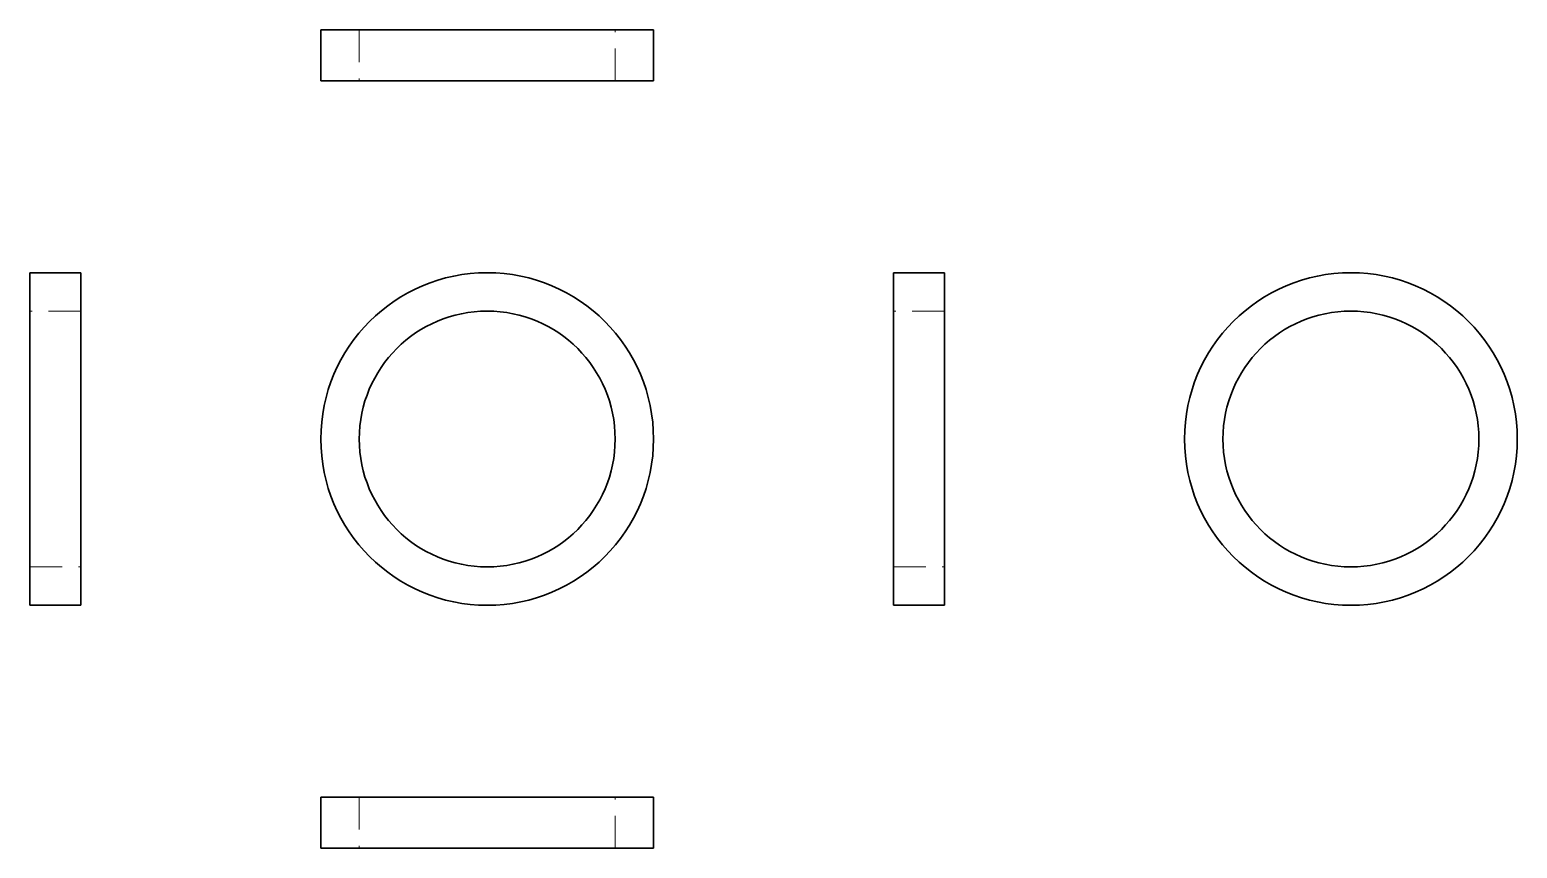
# Model space of a CAD drawing. Header units: millimetres. Extents: x 7.4 to 65.6, y 6.5 to 38.5.
import ezdxf

# ---------------------------------------------------------------- set-up
doc = ezdxf.new("R2010")
doc.units = ezdxf.units.MM
doc.linetypes.add('HIDDEN', pattern=[1.905, 1.27, -0.635])

msp = doc.modelspace()

# ---------------------------------------------------------------- linework, layer by layer
at = {"color": 7, "linetype": 'Continuous', "lineweight": 35}
for p, q in [((18.8125, 38.5), (18.8125, 36.5)), ((31.8125, 38.5), (18.8125, 38.5)), ((31.8125, 36.5), (31.8125, 38.5)), ((31.8125, 36.5), (18.8125, 36.5)), ((9.4375, 29), (7.4375, 29)), ((7.4375, 29), (7.4375, 16)), ((9.4375, 29), (9.4375, 16)), ((43.1875, 29), (41.1875, 29)), ((41.1875, 22.5), (41.1875, 29)), ((43.1875, 22.5), (43.1875, 29)), ((41.1875, 16), (41.1875, 22.5)), ((43.1875, 16), (43.1875, 22.5)), ((7.4375, 16), (9.4375, 16)), ((41.1875, 16), (43.1875, 16)), ((18.8125, 8.5), (18.8125, 6.5)), ((18.8125, 8.5), (31.8125, 8.5)), ((31.8125, 6.5), (31.8125, 8.5)), ((18.8125, 6.5), (31.8125, 6.5))]:
    msp.add_line(p, q, dxfattribs=at)
at = {"color": 7, "linetype": 'HIDDEN', "lineweight": 18}
for p, q in [((20.3125, 38.5), (20.3125, 36.5)), ((30.3125, 36.5), (30.3125, 38.5)), ((9.4375, 27.5), (7.4375, 27.5)), ((43.1875, 27.5), (41.1875, 27.5)), ((7.4375, 17.5), (9.4375, 17.5)), ((41.1875, 17.5), (43.1875, 17.5)), ((20.3125, 8.5), (20.3125, 6.5)), ((30.3125, 6.5), (30.3125, 8.5))]:
    msp.add_line(p, q, dxfattribs=at)
at = {"color": 7, "linetype": 'Continuous', "lineweight": 35}
for centre, radius in [((25.3125, 22.5), 6.5), ((59.0625, 22.5), 6.5), ((25.3125, 22.5), 5), ((59.0625, 22.5), 5)]:
    msp.add_circle(centre, radius, dxfattribs=at)

doc.saveas('drawing.dxf')
